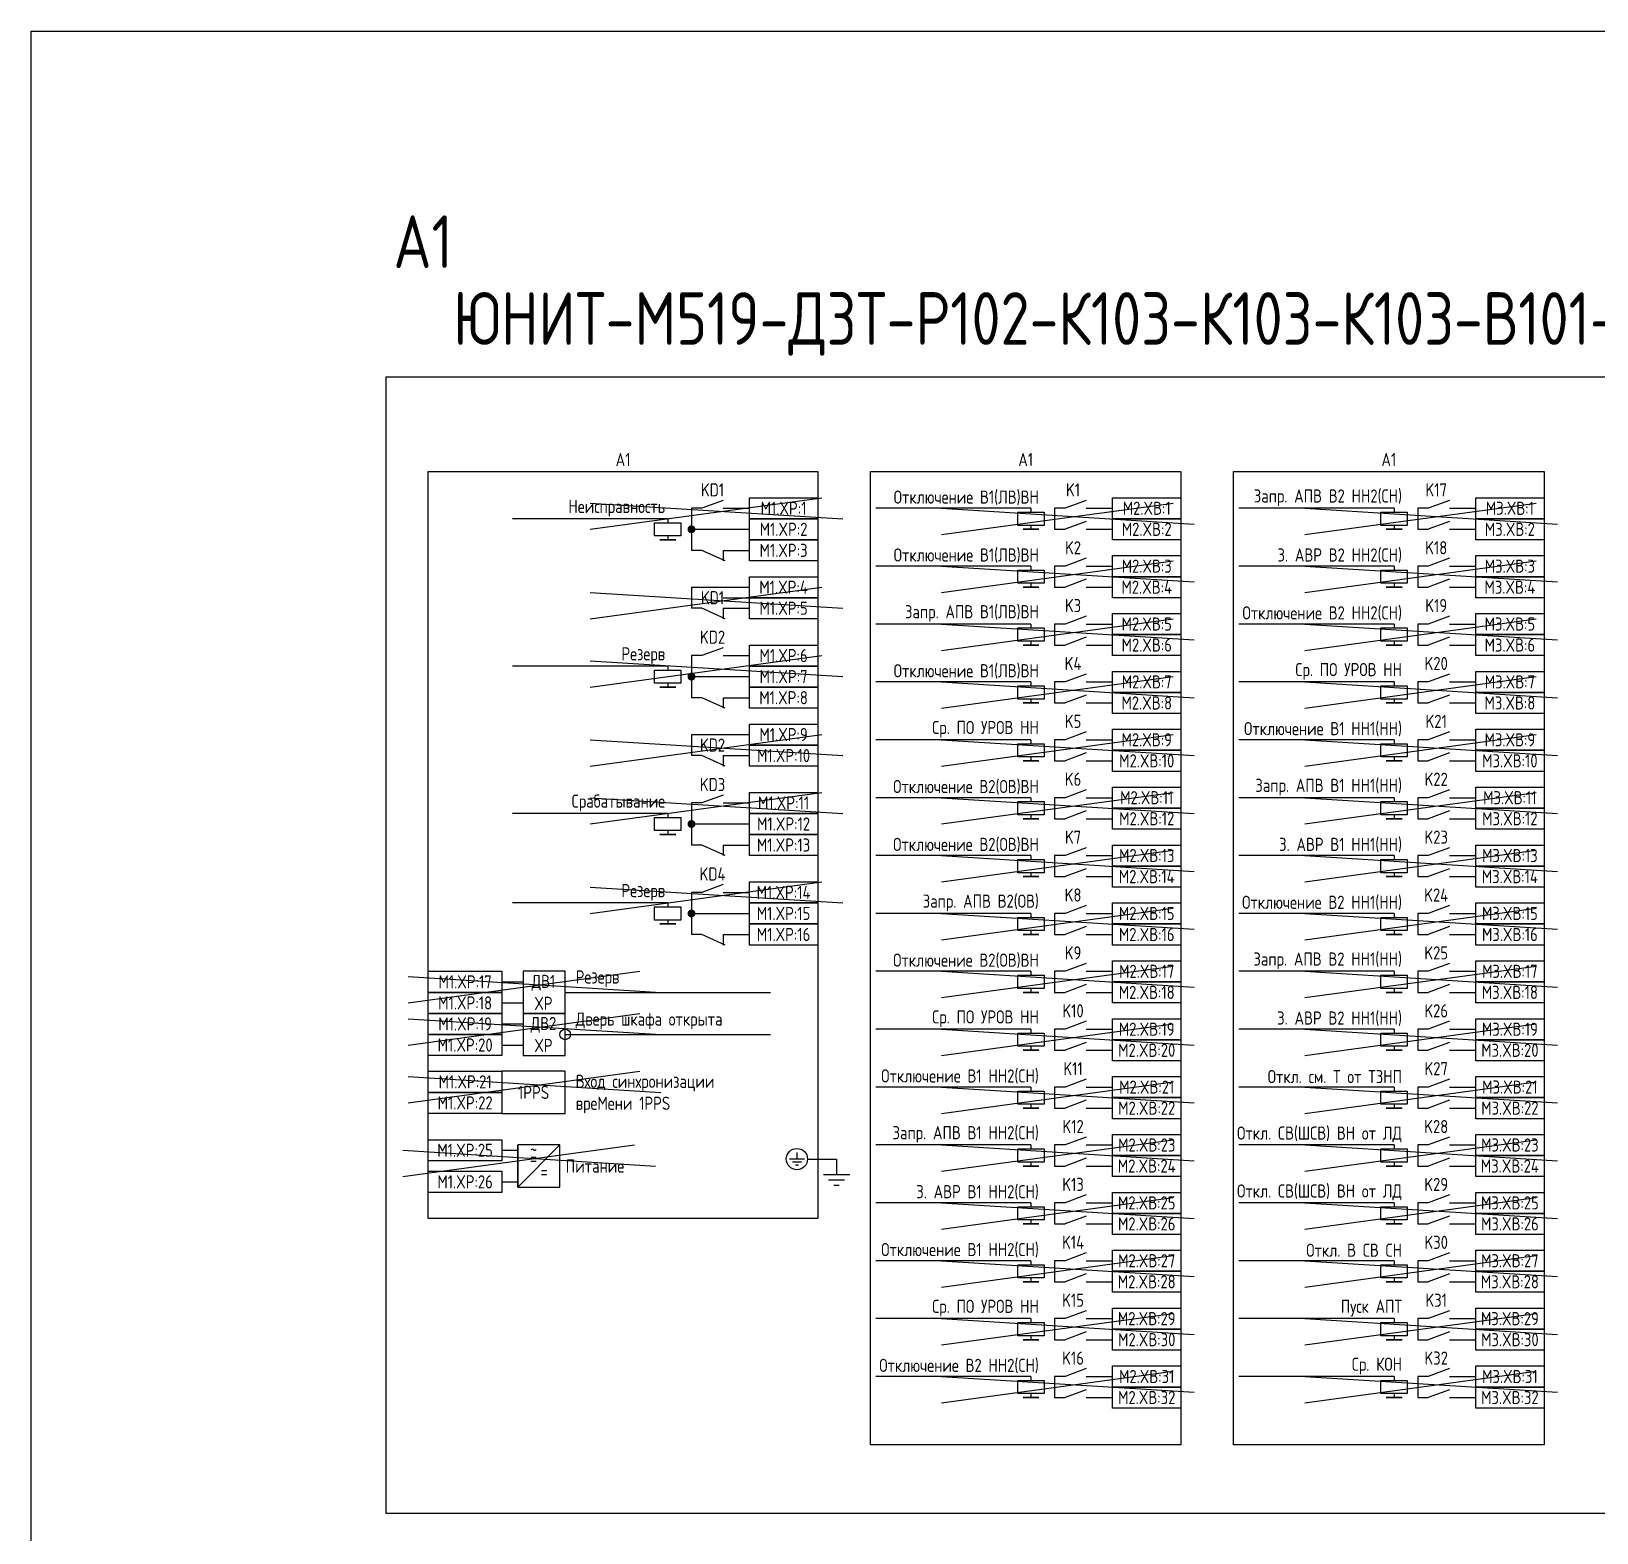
# Model space of a CAD drawing. Header units: millimetres. Extents: x -1117 to 5846, y -90 to 586.
# Drawn here: x -1117.4 to -820, y 300.7 to 586 of the extents above; entities that cross this region are included whole.
import ezdxf

# ---------------------------------------------------------------- set-up
doc = ezdxf.new("R2010")
doc.units = ezdxf.units.MM
doc.styles.add('Gost_type_A', font='GOST_0.TTF')

# ---------------------------------------------------------------- blocks, each defined once
blk = doc.blocks.new('POINT')
at = {"const_width": 0.75}
blk.add_lwpolyline([(-0.375, 0, 1), (0.375, 0, 1)], format="xyb", close=True, dxfattribs=at)

msp = doc.modelspace()

# ---------------------------------------------------------------- linework, layer by layer
at = {"color": 6}
for p, q in [((-1011.25, 491.36), (-967.25, 497.36)), ((-1011.25, 496.36), (-963.25, 493.36)), ((-944.47, 490.36), (-900.47, 496.36)), ((-944.47, 495.36), (-896.47, 492.36)), ((-875.47, 490.36), (-831.47, 496.36)), ((-875.47, 495.36), (-827.47, 492.36)), ((-944.47, 479.36), (-900.47, 485.36)), ((-875.47, 479.36), (-831.47, 485.36)), ((-944.47, 484.36), (-896.47, 481.36)), ((-875.47, 484.36), (-827.47, 481.36)), ((-1011.25, 474.36), (-967.25, 480.36)), ((-1011.25, 479.36), (-963.25, 476.36)), ((-944.47, 468.36), (-900.47, 474.36)), ((-944.47, 473.36), (-896.47, 470.36)), ((-875.47, 468.36), (-831.47, 474.36)), ((-875.47, 473.36), (-827.47, 470.36)), ((-944.47, 457.36), (-900.47, 463.36)), ((-944.47, 462.36), (-896.47, 459.36)), ((-875.47, 457.36), (-831.47, 463.36)), ((-875.47, 462.36), (-827.47, 459.36)), ((-944.47, 446.36), (-900.47, 452.36)), ((-875.47, 446.36), (-831.47, 452.36)), ((-944.47, 451.36), (-896.47, 448.36)), ((-875.47, 451.36), (-827.47, 448.36)), ((-1011.25, 435.36), (-967.25, 441.36)), ((-1011.25, 440.36), (-963.25, 437.36)), ((-944.47, 435.36), (-900.47, 441.36)), ((-944.47, 440.36), (-896.47, 437.36)), ((-875.47, 435.36), (-831.47, 441.36)), ((-875.47, 440.36), (-827.47, 437.36)), ((-944.47, 424.36), (-900.47, 430.36)), ((-944.47, 429.36), (-896.47, 426.36)), ((-875.47, 424.36), (-831.47, 430.36)), ((-875.47, 429.36), (-827.47, 426.36)), ((-1011.25, 418.36), (-967.25, 424.36)), ((-1011.25, 423.36), (-963.25, 420.36)), ((-944.47, 413.36), (-900.47, 419.36)), ((-944.47, 418.36), (-896.47, 415.36)), ((-875.47, 413.36), (-831.47, 419.36)), ((-875.47, 418.36), (-827.47, 415.36)), ((-944.47, 402.36), (-900.47, 408.36)), ((-875.47, 402.36), (-831.47, 408.36)), ((-944.47, 407.36), (-896.47, 404.36)), ((-875.47, 407.36), (-827.47, 404.36)), ((-1045.82, 393.36), (-1001.82, 399.36)), ((-1045.82, 398.36), (-997.82, 395.36)), ((-944.47, 391.36), (-900.47, 397.36)), ((-944.47, 396.36), (-896.47, 393.36)), ((-875.47, 391.36), (-831.47, 397.36)), ((-875.47, 396.36), (-827.47, 393.36)), ((-944.47, 380.36), (-900.47, 386.36)), ((-944.47, 385.36), (-896.47, 382.36)), ((-875.47, 380.36), (-831.47, 386.36)), ((-875.47, 385.36), (-827.47, 382.36)), ((-944.47, 369.36), (-900.47, 375.36)), ((-875.47, 369.36), (-831.47, 375.36)), ((-1046.82, 368.36), (-1002.82, 374.36)), ((-1046.82, 373.36), (-998.82, 370.36)), ((-944.47, 374.36), (-896.47, 371.36)), ((-875.47, 374.36), (-827.47, 371.36)), ((-944.47, 358.36), (-900.47, 364.36)), ((-944.47, 363.36), (-896.47, 360.36)), ((-875.47, 358.36), (-831.47, 364.36)), ((-875.47, 363.36), (-827.47, 360.36)), ((-944.47, 347.36), (-900.47, 353.36)), ((-944.47, 352.36), (-896.47, 349.36)), ((-875.47, 347.36), (-831.47, 353.36)), ((-875.47, 352.36), (-827.47, 349.36)), ((-944.47, 336.36), (-900.47, 342.36)), ((-875.47, 336.36), (-831.47, 342.36)), ((-944.47, 341.36), (-896.47, 338.36)), ((-875.47, 341.36), (-827.47, 338.36)), ((-944.47, 325.36), (-900.47, 331.36)), ((-944.47, 330.36), (-896.47, 327.36)), ((-875.47, 325.36), (-831.47, 331.36)), ((-875.47, 330.36), (-827.47, 327.36))]:
    msp.add_line(p, q, dxfattribs=at)
at = {"ltscale": 4.32}
for p, q in [((-985.99, 496.86), (-989.99, 495.36)), ((-916.99, 496.86), (-920.99, 495.36)), ((-847.99, 496.86), (-851.99, 495.36)), ((-916.99, 492.86), (-920.99, 491.36)), ((-847.99, 492.86), (-851.99, 491.36)), ((-985.6, 485.36), (-989.99, 487.36)), ((-916.99, 485.86), (-920.99, 484.36)), ((-847.99, 485.86), (-851.99, 484.36)), ((-916.99, 481.86), (-920.99, 480.36)), ((-847.99, 481.86), (-851.99, 480.36)), ((-985.6, 474.36), (-989.99, 476.36)), ((-916.99, 474.86), (-920.99, 473.36)), ((-847.99, 474.86), (-851.99, 473.36)), ((-916.99, 470.86), (-920.99, 469.36)), ((-847.99, 470.86), (-851.99, 469.36)), ((-985.99, 468.86), (-989.99, 467.36)), ((-916.99, 463.86), (-920.99, 462.36)), ((-847.99, 463.86), (-851.99, 462.36)), ((-985.6, 457.36), (-989.99, 459.36)), ((-916.99, 459.86), (-920.99, 458.36)), ((-847.99, 459.86), (-851.99, 458.36)), ((-916.99, 452.86), (-920.99, 451.36)), ((-847.99, 452.86), (-851.99, 451.36)), ((-985.6, 446.36), (-989.99, 448.36)), ((-916.99, 448.86), (-920.99, 447.36)), ((-847.99, 448.86), (-851.99, 447.36)), ((-985.99, 440.86), (-989.99, 439.36)), ((-916.99, 441.86), (-920.99, 440.36)), ((-847.99, 441.86), (-851.99, 440.36)), ((-916.99, 437.86), (-920.99, 436.36)), ((-847.99, 437.86), (-851.99, 436.36)), ((-985.6, 429.36), (-989.99, 431.36)), ((-916.99, 430.86), (-920.99, 429.36)), ((-847.99, 430.86), (-851.99, 429.36)), ((-916.99, 426.86), (-920.99, 425.36)), ((-847.99, 426.86), (-851.99, 425.36)), ((-985.99, 423.86), (-989.99, 422.36)), ((-916.99, 419.86), (-920.99, 418.36)), ((-847.99, 419.86), (-851.99, 418.36)), ((-985.6, 412.36), (-989.99, 414.36)), ((-916.99, 415.86), (-920.99, 414.36)), ((-847.99, 415.86), (-851.99, 414.36)), ((-916.99, 408.86), (-920.99, 407.36)), ((-847.99, 408.86), (-851.99, 407.36)), ((-916.99, 404.86), (-920.99, 403.36)), ((-847.99, 404.86), (-851.99, 403.36)), ((-916.99, 397.86), (-920.99, 396.36)), ((-847.99, 397.86), (-851.99, 396.36)), ((-916.99, 393.86), (-920.99, 392.36)), ((-847.99, 393.86), (-851.99, 392.36)), ((-916.99, 386.86), (-920.99, 385.36)), ((-847.99, 386.86), (-851.99, 385.36)), ((-916.99, 382.86), (-920.99, 381.36)), ((-847.99, 382.86), (-851.99, 381.36)), ((-916.99, 375.86), (-920.99, 374.36)), ((-847.99, 375.86), (-851.99, 374.36)), ((-971.96, 372.96), (-971.96, 371.68)), ((-916.99, 371.86), (-920.99, 370.36)), ((-847.99, 371.86), (-851.99, 370.36)), ((-970.54, 371.68), (-973.39, 371.68)), ((-971.11, 371.11), (-972.82, 371.11)), ((-971.68, 370.54), (-972.25, 370.54)), ((-964.43, 371.68), (-964.43, 368.68)), ((-961.93, 368.68), (-966.93, 368.68)), ((-962.93, 367.68), (-965.93, 367.68)), ((-963.93, 366.68), (-964.93, 366.68)), ((-916.99, 364.86), (-920.99, 363.36)), ((-847.99, 364.86), (-851.99, 363.36)), ((-916.99, 360.86), (-920.99, 359.36)), ((-847.99, 360.86), (-851.99, 359.36)), ((-916.99, 353.86), (-920.99, 352.36)), ((-847.99, 353.86), (-851.99, 352.36)), ((-916.99, 349.86), (-920.99, 348.36)), ((-847.99, 349.86), (-851.99, 348.36)), ((-916.99, 342.86), (-920.99, 341.36)), ((-847.99, 342.86), (-851.99, 341.36)), ((-916.99, 338.86), (-920.99, 337.36)), ((-847.99, 338.86), (-851.99, 337.36)), ((-916.99, 331.86), (-920.99, 330.36)), ((-847.99, 331.86), (-851.99, 330.36)), ((-916.99, 327.86), (-920.99, 326.36)), ((-847.99, 327.86), (-851.99, 326.36))]:
    msp.add_line(p, q, dxfattribs=at)
at = {"ltscale": 1.08}
for p, q in [((-989.99, 495.36), (-991.99, 495.36)), ((-991.99, 495.36), (-991.99, 487.36)), ((-985.99, 495.36), (-980.99, 495.36)), ((-920.99, 495.36), (-922.99, 495.36)), ((-922.99, 495.36), (-922.99, 491.36)), ((-916.99, 495.36), (-911.99, 495.36)), ((-851.99, 495.36), (-853.99, 495.36)), ((-853.99, 495.36), (-853.99, 491.36)), ((-847.99, 495.36), (-842.99, 495.36)), ((-991.99, 491.36), (-980.99, 491.36)), ((-922.99, 491.36), (-920.99, 491.36)), ((-916.99, 491.36), (-911.99, 491.36)), ((-853.99, 491.36), (-851.99, 491.36)), ((-847.99, 491.36), (-842.99, 491.36)), ((-989.99, 487.36), (-991.99, 487.36)), ((-985.99, 487.36), (-980.99, 487.36)), ((-920.99, 484.36), (-922.99, 484.36)), ((-922.99, 484.36), (-922.99, 480.36)), ((-916.99, 484.36), (-911.99, 484.36)), ((-851.99, 484.36), (-853.99, 484.36)), ((-853.99, 484.36), (-853.99, 480.36)), ((-847.99, 484.36), (-842.99, 484.36)), ((-991.99, 480.36), (-980.99, 480.36)), ((-922.99, 480.36), (-920.99, 480.36)), ((-916.99, 480.36), (-911.99, 480.36)), ((-853.99, 480.36), (-851.99, 480.36)), ((-847.99, 480.36), (-842.99, 480.36)), ((-989.99, 476.36), (-991.99, 476.36)), ((-985.99, 478.36), (-980.99, 478.36)), ((-985.99, 476.36), (-980.99, 476.36)), ((-920.99, 473.36), (-922.99, 473.36)), ((-922.99, 473.36), (-922.99, 469.36)), ((-916.99, 473.36), (-911.99, 473.36)), ((-851.99, 473.36), (-853.99, 473.36)), ((-853.99, 473.36), (-853.99, 469.36)), ((-847.99, 473.36), (-842.99, 473.36)), ((-989.99, 467.36), (-991.99, 467.36)), ((-991.99, 467.36), (-991.99, 459.36)), ((-985.99, 467.36), (-980.99, 467.36)), ((-922.99, 469.36), (-920.99, 469.36)), ((-916.99, 469.36), (-911.99, 469.36)), ((-853.99, 469.36), (-851.99, 469.36)), ((-847.99, 469.36), (-842.99, 469.36)), ((-991.99, 463.36), (-980.99, 463.36)), ((-920.99, 462.36), (-922.99, 462.36)), ((-922.99, 462.36), (-922.99, 458.36)), ((-916.99, 462.36), (-911.99, 462.36)), ((-851.99, 462.36), (-853.99, 462.36)), ((-853.99, 462.36), (-853.99, 458.36)), ((-847.99, 462.36), (-842.99, 462.36)), ((-989.99, 459.36), (-991.99, 459.36)), ((-985.99, 459.36), (-980.99, 459.36)), ((-922.99, 458.36), (-920.99, 458.36)), ((-916.99, 458.36), (-911.99, 458.36)), ((-853.99, 458.36), (-851.99, 458.36)), ((-847.99, 458.36), (-842.99, 458.36)), ((-991.99, 452.36), (-980.99, 452.36)), ((-920.99, 451.36), (-922.99, 451.36)), ((-922.99, 451.36), (-922.99, 447.36)), ((-916.99, 451.36), (-911.99, 451.36)), ((-851.99, 451.36), (-853.99, 451.36)), ((-853.99, 451.36), (-853.99, 447.36)), ((-847.99, 451.36), (-842.99, 451.36)), ((-989.99, 448.36), (-991.99, 448.36)), ((-985.99, 448.36), (-980.99, 448.36)), ((-922.99, 447.36), (-920.99, 447.36)), ((-916.99, 447.36), (-911.99, 447.36)), ((-853.99, 447.36), (-851.99, 447.36)), ((-847.99, 447.36), (-842.99, 447.36)), ((-920.99, 440.36), (-922.99, 440.36)), ((-922.99, 440.36), (-922.99, 436.36)), ((-916.99, 440.36), (-911.99, 440.36)), ((-851.99, 440.36), (-853.99, 440.36)), ((-853.99, 440.36), (-853.99, 436.36)), ((-847.99, 440.36), (-842.99, 440.36)), ((-989.99, 439.36), (-991.99, 439.36)), ((-991.99, 439.36), (-991.99, 431.36)), ((-985.99, 439.36), (-980.99, 439.36)), ((-991.99, 435.36), (-980.99, 435.36)), ((-922.99, 436.36), (-920.99, 436.36)), ((-916.99, 436.36), (-911.99, 436.36)), ((-853.99, 436.36), (-851.99, 436.36)), ((-847.99, 436.36), (-842.99, 436.36)), ((-989.99, 431.36), (-991.99, 431.36)), ((-985.99, 431.36), (-980.99, 431.36)), ((-920.99, 429.36), (-922.99, 429.36)), ((-922.99, 429.36), (-922.99, 425.36)), ((-916.99, 429.36), (-911.99, 429.36)), ((-851.99, 429.36), (-853.99, 429.36)), ((-853.99, 429.36), (-853.99, 425.36)), ((-847.99, 429.36), (-842.99, 429.36)), ((-922.99, 425.36), (-920.99, 425.36)), ((-916.99, 425.36), (-911.99, 425.36)), ((-853.99, 425.36), (-851.99, 425.36)), ((-847.99, 425.36), (-842.99, 425.36)), ((-989.99, 422.36), (-991.99, 422.36)), ((-991.99, 422.36), (-991.99, 414.36)), ((-985.99, 422.36), (-980.99, 422.36)), ((-985.99, 422.36), (-980.99, 422.36)), ((-991.99, 418.36), (-980.99, 418.36)), ((-920.99, 418.36), (-922.99, 418.36)), ((-922.99, 418.36), (-922.99, 414.36)), ((-916.99, 418.36), (-911.99, 418.36)), ((-851.99, 418.36), (-853.99, 418.36)), ((-853.99, 418.36), (-853.99, 414.36)), ((-847.99, 418.36), (-842.99, 418.36)), ((-989.99, 414.36), (-991.99, 414.36)), ((-985.99, 414.36), (-980.99, 414.36)), ((-922.99, 414.36), (-920.99, 414.36)), ((-916.99, 414.36), (-911.99, 414.36)), ((-853.99, 414.36), (-851.99, 414.36)), ((-847.99, 414.36), (-842.99, 414.36)), ((-920.99, 407.36), (-922.99, 407.36)), ((-922.99, 407.36), (-922.99, 403.36)), ((-916.99, 407.36), (-911.99, 407.36)), ((-851.99, 407.36), (-853.99, 407.36)), ((-853.99, 407.36), (-853.99, 403.36)), ((-847.99, 407.36), (-842.99, 407.36)), ((-922.99, 403.36), (-920.99, 403.36)), ((-916.99, 403.36), (-911.99, 403.36)), ((-853.99, 403.36), (-851.99, 403.36)), ((-847.99, 403.36), (-842.99, 403.36)), ((-920.99, 396.36), (-922.99, 396.36)), ((-922.99, 396.36), (-922.99, 392.36)), ((-916.99, 396.36), (-911.99, 396.36)), ((-851.99, 396.36), (-853.99, 396.36)), ((-853.99, 396.36), (-853.99, 392.36)), ((-847.99, 396.36), (-842.99, 396.36)), ((-922.99, 392.36), (-920.99, 392.36)), ((-916.99, 392.36), (-911.99, 392.36)), ((-853.99, 392.36), (-851.99, 392.36)), ((-847.99, 392.36), (-842.99, 392.36)), ((-920.99, 385.36), (-922.99, 385.36)), ((-922.99, 385.36), (-922.99, 381.36)), ((-916.99, 385.36), (-911.99, 385.36)), ((-851.99, 385.36), (-853.99, 385.36)), ((-853.99, 385.36), (-853.99, 381.36)), ((-847.99, 385.36), (-842.99, 385.36)), ((-922.99, 381.36), (-920.99, 381.36)), ((-916.99, 381.36), (-911.99, 381.36)), ((-853.99, 381.36), (-851.99, 381.36)), ((-847.99, 381.36), (-842.99, 381.36)), ((-920.99, 374.36), (-922.99, 374.36)), ((-922.99, 374.36), (-922.99, 370.36)), ((-916.99, 374.36), (-911.99, 374.36)), ((-851.99, 374.36), (-853.99, 374.36)), ((-853.99, 374.36), (-853.99, 370.36)), ((-847.99, 374.36), (-842.99, 374.36)), ((-922.99, 370.36), (-920.99, 370.36)), ((-916.99, 370.36), (-911.99, 370.36)), ((-853.99, 370.36), (-851.99, 370.36)), ((-847.99, 370.36), (-842.99, 370.36)), ((-920.99, 363.36), (-922.99, 363.36)), ((-922.99, 363.36), (-922.99, 359.36)), ((-916.99, 363.36), (-911.99, 363.36)), ((-851.99, 363.36), (-853.99, 363.36)), ((-853.99, 363.36), (-853.99, 359.36)), ((-847.99, 363.36), (-842.99, 363.36)), ((-922.99, 359.36), (-920.99, 359.36)), ((-916.99, 359.36), (-911.99, 359.36)), ((-853.99, 359.36), (-851.99, 359.36)), ((-847.99, 359.36), (-842.99, 359.36)), ((-920.99, 352.36), (-922.99, 352.36)), ((-922.99, 352.36), (-922.99, 348.36)), ((-916.99, 352.36), (-911.99, 352.36)), ((-851.99, 352.36), (-853.99, 352.36)), ((-853.99, 352.36), (-853.99, 348.36)), ((-847.99, 352.36), (-842.99, 352.36)), ((-922.99, 348.36), (-920.99, 348.36)), ((-916.99, 348.36), (-911.99, 348.36)), ((-853.99, 348.36), (-851.99, 348.36)), ((-847.99, 348.36), (-842.99, 348.36)), ((-920.99, 341.36), (-922.99, 341.36)), ((-922.99, 341.36), (-922.99, 337.36)), ((-916.99, 341.36), (-911.99, 341.36)), ((-851.99, 341.36), (-853.99, 341.36)), ((-853.99, 341.36), (-853.99, 337.36)), ((-847.99, 341.36), (-842.99, 341.36)), ((-922.99, 337.36), (-920.99, 337.36)), ((-916.99, 337.36), (-911.99, 337.36)), ((-853.99, 337.36), (-851.99, 337.36)), ((-847.99, 337.36), (-842.99, 337.36)), ((-920.99, 330.36), (-922.99, 330.36)), ((-922.99, 330.36), (-922.99, 326.36)), ((-916.99, 330.36), (-911.99, 330.36)), ((-851.99, 330.36), (-853.99, 330.36)), ((-853.99, 330.36), (-853.99, 326.36)), ((-847.99, 330.36), (-842.99, 330.36)), ((-922.99, 326.36), (-920.99, 326.36)), ((-916.99, 326.36), (-911.99, 326.36)), ((-853.99, 326.36), (-851.99, 326.36)), ((-847.99, 326.36), (-842.99, 326.36))]:
    msp.add_line(p, q, dxfattribs=at)
for p, q in [((-927.49, 495.36), (-956.99, 495.36)), ((-927.49, 495.36), (-927.49, 494.61)), ((-858.49, 495.36), (-887.99, 495.36)), ((-858.49, 495.36), (-858.49, 494.61)), ((-996.49, 493.36), (-1025.99, 493.36)), ((-996.49, 493.36), (-996.49, 492.61)), ((-927.49, 492.11), (-927.49, 491.36)), ((-858.49, 492.11), (-858.49, 491.36)), ((-996.49, 490.11), (-996.49, 489.36)), ((-985.99, 487.36), (-985.99, 485.36)), ((-927.49, 484.36), (-956.99, 484.36)), ((-927.49, 484.36), (-927.49, 483.61)), ((-858.49, 484.36), (-887.99, 484.36)), ((-858.49, 484.36), (-858.49, 483.61)), ((-991.99, 480.36), (-991.99, 476.36)), ((-927.49, 481.11), (-927.49, 480.36)), ((-858.49, 481.11), (-858.49, 480.36)), ((-985.99, 476.36), (-985.99, 474.36)), ((-927.49, 473.36), (-956.99, 473.36)), ((-927.49, 473.36), (-927.49, 472.61)), ((-858.49, 473.36), (-887.99, 473.36)), ((-858.49, 473.36), (-858.49, 472.61)), ((-927.49, 470.11), (-927.49, 469.36)), ((-858.49, 470.11), (-858.49, 469.36)), ((-996.49, 465.36), (-1025.99, 465.36)), ((-996.49, 465.36), (-996.49, 464.61)), ((-996.49, 462.11), (-996.49, 461.36)), ((-927.49, 462.36), (-956.99, 462.36)), ((-927.49, 462.36), (-927.49, 461.61)), ((-858.49, 462.36), (-887.99, 462.36)), ((-858.49, 462.36), (-858.49, 461.61)), ((-985.99, 459.36), (-985.99, 457.36)), ((-927.49, 459.11), (-927.49, 458.36)), ((-858.49, 459.11), (-858.49, 458.36)), ((-991.99, 452.36), (-991.99, 448.36)), ((-927.49, 451.36), (-956.99, 451.36)), ((-927.49, 451.36), (-927.49, 450.61)), ((-858.49, 451.36), (-887.99, 451.36)), ((-858.49, 451.36), (-858.49, 450.61)), ((-985.99, 448.36), (-985.99, 446.36)), ((-927.49, 448.11), (-927.49, 447.36)), ((-858.49, 448.11), (-858.49, 447.36)), ((-927.49, 440.36), (-956.99, 440.36)), ((-927.49, 440.36), (-927.49, 439.61)), ((-858.49, 440.36), (-887.99, 440.36)), ((-858.49, 440.36), (-858.49, 439.61)), ((-996.49, 437.36), (-1025.99, 437.36)), ((-996.49, 437.36), (-996.49, 436.61)), ((-927.49, 437.11), (-927.49, 436.36)), ((-858.49, 437.11), (-858.49, 436.36)), ((-996.49, 434.11), (-996.49, 433.36)), ((-985.99, 431.36), (-985.99, 429.36)), ((-927.49, 429.36), (-956.99, 429.36)), ((-927.49, 429.36), (-927.49, 428.61)), ((-858.49, 429.36), (-887.99, 429.36)), ((-858.49, 429.36), (-858.49, 428.61)), ((-927.49, 426.11), (-927.49, 425.36)), ((-858.49, 426.11), (-858.49, 425.36)), ((-996.49, 420.36), (-1025.99, 420.36)), ((-996.49, 420.36), (-996.49, 419.61)), ((-996.49, 417.11), (-996.49, 416.36)), ((-927.49, 418.36), (-956.99, 418.36)), ((-927.49, 418.36), (-927.49, 417.61)), ((-858.49, 418.36), (-887.99, 418.36)), ((-858.49, 418.36), (-858.49, 417.61)), ((-985.99, 414.36), (-985.99, 412.36)), ((-927.49, 415.11), (-927.49, 414.36)), ((-858.49, 415.11), (-858.49, 414.36)), ((-1027.99, 405.36), (-1023.99, 405.36)), ((-927.49, 407.36), (-956.99, 407.36)), ((-927.49, 407.36), (-927.49, 406.61)), ((-858.49, 407.36), (-887.99, 407.36)), ((-858.49, 407.36), (-858.49, 406.61)), ((-1015.99, 403.36), (-976.99, 403.36)), ((-927.49, 404.11), (-927.49, 403.36)), ((-858.49, 404.11), (-858.49, 403.36)), ((-1027.99, 401.36), (-1023.99, 401.36)), ((-1027.99, 397.36), (-1023.99, 397.36)), ((-927.49, 396.36), (-956.99, 396.36)), ((-927.49, 396.36), (-927.49, 395.61)), ((-858.49, 396.36), (-887.99, 396.36)), ((-858.49, 396.36), (-858.49, 395.61)), ((-1027.99, 393.36), (-1023.99, 393.36)), ((-1015.99, 395.36), (-976.99, 395.36)), ((-927.49, 393.11), (-927.49, 392.36)), ((-858.49, 393.11), (-858.49, 392.36)), ((-927.49, 385.36), (-956.99, 385.36)), ((-927.49, 385.36), (-927.49, 384.61)), ((-858.49, 385.36), (-887.99, 385.36)), ((-858.49, 385.36), (-858.49, 384.61)), ((-927.49, 382.11), (-927.49, 381.36)), ((-858.49, 382.11), (-858.49, 381.36)), ((-1024.99, 366.36), (-1024.99, 374.36)), ((-1024.99, 366.36), (-1016.99, 374.36)), ((-927.49, 374.36), (-956.99, 374.36)), ((-927.49, 374.36), (-927.49, 373.61)), ((-858.49, 374.36), (-887.99, 374.36)), ((-858.49, 374.36), (-858.49, 373.61)), ((-969.94, 371.68), (-964.43, 371.68)), ((-927.49, 371.11), (-927.49, 370.36)), ((-858.49, 371.11), (-858.49, 370.36)), ((-927.49, 363.36), (-956.99, 363.36)), ((-927.49, 363.36), (-927.49, 362.61)), ((-858.49, 363.36), (-887.99, 363.36)), ((-858.49, 363.36), (-858.49, 362.61)), ((-927.49, 360.11), (-927.49, 359.36)), ((-858.49, 360.11), (-858.49, 359.36)), ((-927.49, 352.36), (-956.99, 352.36)), ((-927.49, 352.36), (-927.49, 351.61)), ((-858.49, 352.36), (-887.99, 352.36)), ((-858.49, 352.36), (-858.49, 351.61)), ((-927.49, 349.11), (-927.49, 348.36)), ((-858.49, 349.11), (-858.49, 348.36)), ((-927.49, 341.36), (-956.99, 341.36)), ((-927.49, 341.36), (-927.49, 340.61)), ((-858.49, 341.36), (-887.99, 341.36)), ((-858.49, 341.36), (-858.49, 340.61)), ((-927.49, 338.11), (-927.49, 337.36)), ((-858.49, 338.11), (-858.49, 337.36)), ((-927.49, 330.36), (-956.99, 330.36)), ((-927.49, 330.36), (-927.49, 329.61)), ((-858.49, 330.36), (-887.99, 330.36)), ((-858.49, 330.36), (-858.49, 329.61)), ((-927.49, 327.11), (-927.49, 326.36)), ((-858.49, 327.11), (-858.49, 326.36))]:
    msp.add_line(p, q)
at = {"color": 3}
for p, q in [((-1011.25, 461.36), (-967.25, 467.36)), ((-1011.25, 466.36), (-963.25, 463.36)), ((-1011.25, 446.36), (-967.25, 452.36)), ((-1011.25, 451.36), (-963.25, 448.36)), ((-1045.82, 401.36), (-1001.82, 407.36)), ((-1045.82, 406.36), (-997.82, 403.36)), ((-1045.82, 382.36), (-1001.82, 388.36)), ((-1045.82, 387.36), (-997.82, 384.36))]:
    msp.add_line(p, q, dxfattribs=at)
at = {"ltscale": 4}
for p, q in [((-1027.99, 373.36), (-1024.99, 373.36)), ((-1027.99, 367.36), (-1024.99, 367.36))]:
    msp.add_line(p, q, dxfattribs=at)
for points in [[(-1117.42, 586), (5845.64, 586), (5845.64, -90), (-1117.42, -90)], [(-1050, 520.36), (97.5, 520.36), (97.5, 304.36), (-1050, 304.36)], [(-1041.99, 502.36), (-967.99, 502.36), (-967.99, 360.36), (-1041.99, 360.36)], [(-957.99, 502.36), (-898.99, 502.36), (-898.99, 317.36), (-957.99, 317.36)], [(-888.99, 502.36), (-829.99, 502.36), (-829.99, 317.36), (-888.99, 317.36)], [(-980.99, 497.36), (-967.99, 497.36), (-967.99, 493.36), (-980.99, 493.36)], [(-911.99, 497.36), (-898.99, 497.36), (-898.99, 493.36), (-911.99, 493.36)], [(-842.99, 497.36), (-829.99, 497.36), (-829.99, 493.36), (-842.99, 493.36)], [(-924.99, 494.61), (-924.99, 492.11), (-929.99, 492.11), (-929.99, 494.61)], [(-855.99, 494.61), (-855.99, 492.11), (-860.99, 492.11), (-860.99, 494.61)], [(-993.99, 492.61), (-993.99, 490.11), (-998.99, 490.11), (-998.99, 492.61)], [(-980.99, 493.36), (-967.99, 493.36), (-967.99, 489.36), (-980.99, 489.36)], [(-925.99, 491.36), (-928.99, 491.36)], [(-911.99, 493.36), (-898.99, 493.36), (-898.99, 489.36), (-911.99, 489.36)], [(-856.99, 491.36), (-859.99, 491.36)], [(-842.99, 493.36), (-829.99, 493.36), (-829.99, 489.36), (-842.99, 489.36)], [(-994.99, 489.36), (-997.99, 489.36)], [(-980.99, 489.36), (-967.99, 489.36), (-967.99, 485.36), (-980.99, 485.36)], [(-911.99, 486.36), (-898.99, 486.36), (-898.99, 482.36), (-911.99, 482.36)], [(-842.99, 486.36), (-829.99, 486.36), (-829.99, 482.36), (-842.99, 482.36)], [(-980.99, 482.36), (-967.99, 482.36), (-967.99, 478.36), (-980.99, 478.36)], [(-924.99, 483.61), (-924.99, 481.11), (-929.99, 481.11), (-929.99, 483.61)], [(-911.99, 482.36), (-898.99, 482.36), (-898.99, 478.36), (-911.99, 478.36)], [(-855.99, 483.61), (-855.99, 481.11), (-860.99, 481.11), (-860.99, 483.61)], [(-842.99, 482.36), (-829.99, 482.36), (-829.99, 478.36), (-842.99, 478.36)], [(-925.99, 480.36), (-928.99, 480.36)], [(-856.99, 480.36), (-859.99, 480.36)], [(-980.99, 478.36), (-967.99, 478.36), (-967.99, 474.36), (-980.99, 474.36)], [(-911.99, 475.36), (-898.99, 475.36), (-898.99, 471.36), (-911.99, 471.36)], [(-842.99, 475.36), (-829.99, 475.36), (-829.99, 471.36), (-842.99, 471.36)], [(-924.99, 472.61), (-924.99, 470.11), (-929.99, 470.11), (-929.99, 472.61)], [(-911.99, 471.36), (-898.99, 471.36), (-898.99, 467.36), (-911.99, 467.36)], [(-855.99, 472.61), (-855.99, 470.11), (-860.99, 470.11), (-860.99, 472.61)], [(-842.99, 471.36), (-829.99, 471.36), (-829.99, 467.36), (-842.99, 467.36)], [(-980.99, 469.36), (-967.99, 469.36), (-967.99, 465.36), (-980.99, 465.36)], [(-925.99, 469.36), (-928.99, 469.36)], [(-856.99, 469.36), (-859.99, 469.36)], [(-993.99, 464.61), (-993.99, 462.11), (-998.99, 462.11), (-998.99, 464.61)], [(-980.99, 465.36), (-967.99, 465.36), (-967.99, 461.36), (-980.99, 461.36)], [(-911.99, 464.36), (-898.99, 464.36), (-898.99, 460.36), (-911.99, 460.36)], [(-842.99, 464.36), (-829.99, 464.36), (-829.99, 460.36), (-842.99, 460.36)], [(-994.99, 461.36), (-997.99, 461.36)], [(-980.99, 461.36), (-967.99, 461.36), (-967.99, 457.36), (-980.99, 457.36)], [(-924.99, 461.61), (-924.99, 459.11), (-929.99, 459.11), (-929.99, 461.61)], [(-855.99, 461.61), (-855.99, 459.11), (-860.99, 459.11), (-860.99, 461.61)], [(-925.99, 458.36), (-928.99, 458.36)], [(-911.99, 460.36), (-898.99, 460.36), (-898.99, 456.36), (-911.99, 456.36)], [(-856.99, 458.36), (-859.99, 458.36)], [(-842.99, 460.36), (-829.99, 460.36), (-829.99, 456.36), (-842.99, 456.36)], [(-980.99, 454.36), (-967.99, 454.36), (-967.99, 450.36), (-980.99, 450.36)], [(-911.99, 453.36), (-898.99, 453.36), (-898.99, 449.36), (-911.99, 449.36)], [(-842.99, 453.36), (-829.99, 453.36), (-829.99, 449.36), (-842.99, 449.36)], [(-980.99, 450.36), (-967.99, 450.36), (-967.99, 446.36), (-980.99, 446.36)], [(-924.99, 450.61), (-924.99, 448.11), (-929.99, 448.11), (-929.99, 450.61)], [(-911.99, 449.36), (-898.99, 449.36), (-898.99, 445.36), (-911.99, 445.36)], [(-855.99, 450.61), (-855.99, 448.11), (-860.99, 448.11), (-860.99, 450.61)], [(-842.99, 449.36), (-829.99, 449.36), (-829.99, 445.36), (-842.99, 445.36)], [(-925.99, 447.36), (-928.99, 447.36)], [(-856.99, 447.36), (-859.99, 447.36)], [(-980.99, 441.36), (-967.99, 441.36), (-967.99, 437.36), (-980.99, 437.36)], [(-911.99, 442.36), (-898.99, 442.36), (-898.99, 438.36), (-911.99, 438.36)], [(-842.99, 442.36), (-829.99, 442.36), (-829.99, 438.36), (-842.99, 438.36)], [(-980.99, 437.36), (-967.99, 437.36), (-967.99, 433.36), (-980.99, 433.36)], [(-924.99, 439.61), (-924.99, 437.11), (-929.99, 437.11), (-929.99, 439.61)], [(-911.99, 438.36), (-898.99, 438.36), (-898.99, 434.36), (-911.99, 434.36)], [(-855.99, 439.61), (-855.99, 437.11), (-860.99, 437.11), (-860.99, 439.61)], [(-842.99, 438.36), (-829.99, 438.36), (-829.99, 434.36), (-842.99, 434.36)], [(-993.99, 436.61), (-993.99, 434.11), (-998.99, 434.11), (-998.99, 436.61)], [(-925.99, 436.36), (-928.99, 436.36)], [(-856.99, 436.36), (-859.99, 436.36)], [(-994.99, 433.36), (-997.99, 433.36)], [(-980.99, 433.36), (-967.99, 433.36), (-967.99, 429.36), (-980.99, 429.36)], [(-911.99, 431.36), (-898.99, 431.36), (-898.99, 427.36), (-911.99, 427.36)], [(-842.99, 431.36), (-829.99, 431.36), (-829.99, 427.36), (-842.99, 427.36)], [(-924.99, 428.61), (-924.99, 426.11), (-929.99, 426.11), (-929.99, 428.61)], [(-855.99, 428.61), (-855.99, 426.11), (-860.99, 426.11), (-860.99, 428.61)], [(-925.99, 425.36), (-928.99, 425.36)], [(-911.99, 427.36), (-898.99, 427.36), (-898.99, 423.36), (-911.99, 423.36)], [(-856.99, 425.36), (-859.99, 425.36)], [(-842.99, 427.36), (-829.99, 427.36), (-829.99, 423.36), (-842.99, 423.36)], [(-980.99, 424.36), (-967.99, 424.36), (-967.99, 420.36), (-980.99, 420.36)], [(-993.99, 419.61), (-993.99, 417.11), (-998.99, 417.11), (-998.99, 419.61)], [(-980.99, 420.36), (-967.99, 420.36), (-967.99, 416.36), (-980.99, 416.36)], [(-911.99, 420.36), (-898.99, 420.36), (-898.99, 416.36), (-911.99, 416.36)], [(-842.99, 420.36), (-829.99, 420.36), (-829.99, 416.36), (-842.99, 416.36)], [(-924.99, 417.61), (-924.99, 415.11), (-929.99, 415.11), (-929.99, 417.61)], [(-855.99, 417.61), (-855.99, 415.11), (-860.99, 415.11), (-860.99, 417.61)], [(-994.99, 416.36), (-997.99, 416.36)], [(-980.99, 416.36), (-967.99, 416.36), (-967.99, 412.36), (-980.99, 412.36)], [(-925.99, 414.36), (-928.99, 414.36)], [(-911.99, 416.36), (-898.99, 416.36), (-898.99, 412.36), (-911.99, 412.36)], [(-856.99, 414.36), (-859.99, 414.36)], [(-842.99, 416.36), (-829.99, 416.36), (-829.99, 412.36), (-842.99, 412.36)], [(-911.99, 409.36), (-898.99, 409.36), (-898.99, 405.36), (-911.99, 405.36)], [(-842.99, 409.36), (-829.99, 409.36), (-829.99, 405.36), (-842.99, 405.36)], [(-1041.99, 407.36), (-1027.99, 407.36), (-1027.99, 403.36), (-1041.99, 403.36)], [(-924.99, 406.61), (-924.99, 404.11), (-929.99, 404.11), (-929.99, 406.61)], [(-911.99, 405.36), (-898.99, 405.36), (-898.99, 401.36), (-911.99, 401.36)], [(-855.99, 406.61), (-855.99, 404.11), (-860.99, 404.11), (-860.99, 406.61)], [(-842.99, 405.36), (-829.99, 405.36), (-829.99, 401.36), (-842.99, 401.36)], [(-1041.99, 403.36), (-1027.99, 403.36), (-1027.99, 399.36), (-1041.99, 399.36)], [(-925.99, 403.36), (-928.99, 403.36)], [(-856.99, 403.36), (-859.99, 403.36)], [(-1041.99, 399.36), (-1027.99, 399.36), (-1027.99, 395.36), (-1041.99, 395.36)], [(-924.99, 395.61), (-924.99, 393.11), (-929.99, 393.11), (-929.99, 395.61)], [(-911.99, 398.36), (-898.99, 398.36), (-898.99, 394.36), (-911.99, 394.36)], [(-855.99, 395.61), (-855.99, 393.11), (-860.99, 393.11), (-860.99, 395.61)], [(-842.99, 398.36), (-829.99, 398.36), (-829.99, 394.36), (-842.99, 394.36)], [(-1041.99, 395.36), (-1027.99, 395.36), (-1027.99, 391.36), (-1041.99, 391.36)], [(-911.99, 394.36), (-898.99, 394.36), (-898.99, 390.36), (-911.99, 390.36)], [(-842.99, 394.36), (-829.99, 394.36), (-829.99, 390.36), (-842.99, 390.36)], [(-925.99, 392.36), (-928.99, 392.36)], [(-856.99, 392.36), (-859.99, 392.36)], [(-1041.99, 388.36), (-1027.99, 388.36), (-1027.99, 384.36), (-1041.99, 384.36)], [(-911.99, 387.36), (-898.99, 387.36), (-898.99, 383.36), (-911.99, 383.36)], [(-842.99, 387.36), (-829.99, 387.36), (-829.99, 383.36), (-842.99, 383.36)], [(-1041.99, 384.36), (-1027.99, 384.36), (-1027.99, 380.36), (-1041.99, 380.36)], [(-924.99, 384.61), (-924.99, 382.11), (-929.99, 382.11), (-929.99, 384.61)], [(-855.99, 384.61), (-855.99, 382.11), (-860.99, 382.11), (-860.99, 384.61)], [(-925.99, 381.36), (-928.99, 381.36)], [(-911.99, 383.36), (-898.99, 383.36), (-898.99, 379.36), (-911.99, 379.36)], [(-856.99, 381.36), (-859.99, 381.36)], [(-842.99, 383.36), (-829.99, 383.36), (-829.99, 379.36), (-842.99, 379.36)], [(-1041.99, 375.36), (-1027.99, 375.36), (-1027.99, 371.36), (-1041.99, 371.36)], [(-911.99, 376.36), (-898.99, 376.36), (-898.99, 372.36), (-911.99, 372.36)], [(-842.99, 376.36), (-829.99, 376.36), (-829.99, 372.36), (-842.99, 372.36)], [(-924.99, 373.61), (-924.99, 371.11), (-929.99, 371.11), (-929.99, 373.61)], [(-911.99, 372.36), (-898.99, 372.36), (-898.99, 368.36), (-911.99, 368.36)], [(-855.99, 373.61), (-855.99, 371.11), (-860.99, 371.11), (-860.99, 373.61)], [(-842.99, 372.36), (-829.99, 372.36), (-829.99, 368.36), (-842.99, 368.36)], [(-1041.99, 369.36), (-1027.99, 369.36), (-1027.99, 365.36), (-1041.99, 365.36)], [(-925.99, 370.36), (-928.99, 370.36)], [(-856.99, 370.36), (-859.99, 370.36)], [(-911.99, 365.36), (-898.99, 365.36), (-898.99, 361.36), (-911.99, 361.36)], [(-842.99, 365.36), (-829.99, 365.36), (-829.99, 361.36), (-842.99, 361.36)], [(-924.99, 362.61), (-924.99, 360.11), (-929.99, 360.11), (-929.99, 362.61)], [(-911.99, 361.36), (-898.99, 361.36), (-898.99, 357.36), (-911.99, 357.36)], [(-855.99, 362.61), (-855.99, 360.11), (-860.99, 360.11), (-860.99, 362.61)], [(-842.99, 361.36), (-829.99, 361.36), (-829.99, 357.36), (-842.99, 357.36)], [(-925.99, 359.36), (-928.99, 359.36)], [(-856.99, 359.36), (-859.99, 359.36)], [(-911.99, 354.36), (-898.99, 354.36), (-898.99, 350.36), (-911.99, 350.36)], [(-842.99, 354.36), (-829.99, 354.36), (-829.99, 350.36), (-842.99, 350.36)], [(-924.99, 351.61), (-924.99, 349.11), (-929.99, 349.11), (-929.99, 351.61)], [(-855.99, 351.61), (-855.99, 349.11), (-860.99, 349.11), (-860.99, 351.61)], [(-925.99, 348.36), (-928.99, 348.36)], [(-911.99, 350.36), (-898.99, 350.36), (-898.99, 346.36), (-911.99, 346.36)], [(-856.99, 348.36), (-859.99, 348.36)], [(-842.99, 350.36), (-829.99, 350.36), (-829.99, 346.36), (-842.99, 346.36)], [(-911.99, 343.36), (-898.99, 343.36), (-898.99, 339.36), (-911.99, 339.36)], [(-842.99, 343.36), (-829.99, 343.36), (-829.99, 339.36), (-842.99, 339.36)], [(-924.99, 340.61), (-924.99, 338.11), (-929.99, 338.11), (-929.99, 340.61)], [(-911.99, 339.36), (-898.99, 339.36), (-898.99, 335.36), (-911.99, 335.36)], [(-855.99, 340.61), (-855.99, 338.11), (-860.99, 338.11), (-860.99, 340.61)], [(-842.99, 339.36), (-829.99, 339.36), (-829.99, 335.36), (-842.99, 335.36)], [(-925.99, 337.36), (-928.99, 337.36)], [(-856.99, 337.36), (-859.99, 337.36)], [(-911.99, 332.36), (-898.99, 332.36), (-898.99, 328.36), (-911.99, 328.36)], [(-842.99, 332.36), (-829.99, 332.36), (-829.99, 328.36), (-842.99, 328.36)], [(-924.99, 329.61), (-924.99, 327.11), (-929.99, 327.11), (-929.99, 329.61)], [(-911.99, 328.36), (-898.99, 328.36), (-898.99, 324.36), (-911.99, 324.36)], [(-855.99, 329.61), (-855.99, 327.11), (-860.99, 327.11), (-860.99, 329.61)], [(-842.99, 328.36), (-829.99, 328.36), (-829.99, 324.36), (-842.99, 324.36)], [(-925.99, 326.36), (-928.99, 326.36)], [(-856.99, 326.36), (-859.99, 326.36)]]:
    msp.add_lwpolyline(points, close=True)
for points in [[(-1023.99, 399.36), (-1015.99, 399.36), (-1015.99, 407.36), (-1023.99, 407.36)], [(-1023.99, 391.36), (-1015.99, 391.36), (-1015.99, 399.36), (-1023.99, 399.36)], [(-1027.99, 380.36), (-1015.99, 380.36), (-1015.99, 388.36), (-1027.99, 388.36)], [(-1024.99, 366.36), (-1016.99, 366.36), (-1016.99, 374.36), (-1024.99, 374.36)]]:
    msp.add_lwpolyline(points, close=True, dxfattribs=at)
for centre, radius in [((-1015.99, 395.36), 1), ((-971.96, 371.68), 2.02)]:
    msp.add_circle(centre, radius)

# ---------------------------------------------------------------- block references
for p in [(-991.99, 491.36), (-991.99, 463.36), (-991.99, 435.36), (-991.99, 418.36)]:
    msp.add_blockref('POINT', p)

# ---------------------------------------------------------------- texts
at = {"style": 'Gost_type_A'}
for s, insert, char_height, width, attachment_point, line_spacing_factor in [('\\pxql;A1', (-848.12, 541), 10, 401, 8, 0.9), ('ЮНИТ-М519-ДЗТ-Р102-К103-К103-К103-В101-В101-В101-В101-В121-М186.0800-М186.0800-С01.03', (-806.28, 524.36), 10, 401, 8, 0.9), ('A1', (-1004.99, 503.36), 2.5, 74.0002, 8, 0.9), ('A1', (-928.49, 503.36), 2.5, 59, 8, 0.9), ('A1', (-859.49, 503.36), 2.5, 59, 8, 0.9), ('Неисправность', (-996.99, 495.36), 2.5, 37, 6, 0.8), ('Резерв', (-996.99, 467.36), 2.5, 37, 6, 0.8), ('Срабатывание', (-996.99, 439.36), 2.5, 37, 6, 0.8), ('Резерв', (-996.99, 422.36), 2.5, 37, 6, 0.8)]:
    msp.add_mtext(s, dxfattribs=dict(at, insert=insert, char_height=char_height, width=width, attachment_point=attachment_point, line_spacing_factor=line_spacing_factor))
at = {"char_height": 2.5, "style": 'Gost_type_A'}
for s, insert, width, attachment_point in [('KD1', (-987.99, 498.86), 8, 5), ('K1', (-919.49, 498.86), 5, 5), ('K17', (-850.49, 498.86), 5, 5), ('Отключение В1(ЛВ)ВН', (-925.99, 497.36), 31.0015, 6), ('Запр. АПВ В2 НН2(СН)', (-856.99, 497.36), 31.0015, 6), ('M1.XP:1', (-974.49, 495.36), 13, 5), ('M2.XВ:1', (-905.49, 495.36), 13, 5), ('M3.XВ:1', (-836.49, 495.36), 13, 5), ('M1.XP:2', (-974.49, 491.36), 13, 5), ('M2.XВ:2', (-905.49, 491.36), 13, 5), ('M3.XВ:2', (-836.49, 491.36), 13, 5), ('M1.XP:3', (-974.49, 487.36), 13, 5), ('Отключение В1(ЛВ)ВН', (-925.99, 486.36), 31.0015, 6), ('K2', (-919.49, 487.86), 5, 5), (' З. АВР В2 НН2(СН)', (-856.99, 486.36), 31.0015, 6), ('K18', (-850.49, 487.86), 5, 5), ('M2.XВ:3', (-905.49, 484.36), 13, 5), ('M3.XВ:3', (-836.49, 484.36), 13, 5), ('KD1', (-987.99, 478.36), 8, 5), ('M1.XP:4', (-974.49, 480.36), 13, 5), ('M2.XВ:4', (-905.49, 480.36), 13, 5), ('M3.XВ:4', (-836.49, 480.36), 13, 5), ('M1.XP:5', (-974.49, 476.36), 13, 5), ('Запр. АПВ В1(ЛВ)ВН', (-925.99, 475.36), 31.0015, 6), ('K3', (-919.49, 476.86), 5, 5), ('Отключение В2 НН2(СН)', (-856.99, 475.36), 31.0015, 6), ('K19', (-850.49, 476.86), 5, 5), ('M2.XВ:5', (-905.49, 473.36), 13, 5), ('M3.XВ:5', (-836.49, 473.36), 13, 5), ('KD2', (-987.99, 470.86), 8, 5), ('M2.XВ:6', (-905.49, 469.36), 13, 5), ('M3.XВ:6', (-836.49, 469.36), 13, 5), ('M1.XP:6', (-974.49, 467.36), 13, 5), ('K4', (-919.49, 465.86), 5, 5), ('K20', (-850.49, 465.86), 5, 5), ('M1.XP:7', (-974.49, 463.36), 13, 5), ('    Отключение В1(ЛВ)ВН', (-925.99, 464.36), 31.0015, 6), ('Ср. ПО УРОВ НН', (-856.99, 464.36), 31.0015, 6), ('M2.XВ:7', (-905.49, 462.36), 13, 5), ('M3.XВ:7', (-836.49, 462.36), 13, 5), ('M1.XP:8', (-974.49, 459.36), 13, 5), ('M2.XВ:8', (-905.49, 458.36), 13, 5), ('M3.XВ:8', (-836.49, 458.36), 13, 5), ('K5', (-919.49, 454.86), 5, 5), ('K21', (-850.49, 454.86), 5, 5), ('M1.XP:9', (-974.49, 452.36), 13, 5), ('  Ср. ПО УРОВ НН', (-925.99, 453.36), 31.0015, 6), ('M2.XВ:9', (-905.49, 451.36), 13, 5), ('Отключение В1 НН1(НН)', (-856.99, 453.36), 31.0015, 6), ('M3.XВ:9', (-836.49, 451.36), 13, 5), ('KD2', (-987.99, 450.36), 8, 5), ('M1.XP:10', (-974.49, 448.36), 13, 5), ('M2.XВ:10', (-905.49, 447.36), 13, 5), ('M3.XВ:10', (-836.49, 447.36), 13, 5), ('KD3', (-987.99, 442.86), 8, 5), ('Отключение В2(ОВ)ВН    ', (-925.99, 442.36), 31.0015, 6), ('K6', (-919.49, 443.86), 5, 5), ('Запр. АПВ В1 НН1(НН)', (-856.99, 442.36), 31.0015, 6), ('K22', (-850.49, 443.86), 5, 5), ('M1.XP:11', (-974.49, 439.36), 13, 5), ('M2.XВ:11', (-905.49, 440.36), 13, 5), ('M3.XВ:11', (-836.49, 440.36), 13, 5), ('M2.XВ:12', (-905.49, 436.36), 13, 5), ('M3.XВ:12', (-836.49, 436.36), 13, 5), ('M1.XP:12', (-974.49, 435.36), 13, 5), ('M1.XP:13', (-974.49, 431.36), 13, 5), ('Отключение В2(ОВ)ВН', (-925.99, 431.36), 31.0015, 6), ('K7', (-919.49, 432.86), 5, 5), ('З. АВР В1 НН1(НН)', (-856.99, 431.36), 31.0015, 6), ('K23', (-850.49, 432.86), 5, 5), ('M2.XВ:13', (-905.49, 429.36), 13, 5), ('M3.XВ:13', (-836.49, 429.36), 13, 5), ('KD4', (-987.99, 425.86), 8, 5), ('M2.XВ:14', (-905.49, 425.36), 13, 5), ('M3.XВ:14', (-836.49, 425.36), 13, 5), ('M1.XP:14', (-974.49, 422.36), 13, 5), ('K8', (-919.49, 421.86), 5, 5), ('K24', (-850.49, 421.86), 5, 5), ('M1.XP:15', (-974.49, 418.36), 13, 5), ('Запр. АПВ В2(ОВ)', (-925.99, 420.36), 31.0015, 6), ('M2.XВ:15', (-905.49, 418.36), 13, 5), ('Отключение В2 НН1(НН)', (-856.99, 420.36), 31.0015, 6), ('M3.XВ:15', (-836.49, 418.36), 13, 5), ('M1.XP:16', (-974.49, 414.36), 13, 5), ('M2.XВ:16', (-905.49, 414.36), 13, 5), ('M3.XВ:16', (-836.49, 414.36), 13, 5), (' Отключение В2(ОВ)ВН', (-925.99, 409.36), 31.0015, 6), ('K9', (-919.49, 410.86), 5, 5), ('Запр. АПВ В2 НН1(НН)', (-856.99, 409.36), 31.0015, 6), ('K25', (-850.49, 410.86), 5, 5), ('Резерв', (-1013.99, 404.36), 27.8465, 7), ('M2.XВ:17', (-905.49, 407.36), 13, 5), ('M3.XВ:17', (-836.49, 407.36), 13, 5), ('M1.XP:17', (-1034.99, 405.36), 14, 5), ('ДВ1 XP', (-1020.11, 403.36), 7.7588, 5), ('M2.XВ:18', (-905.49, 403.36), 13, 5), ('M3.XВ:18', (-836.49, 403.36), 13, 5), ('M1.XP:18', (-1034.99, 401.36), 14, 5), ('M1.XP:19', (-1034.99, 397.36), 14, 5), ('ДВ2 XP', (-1020.11, 395.36), 7.7588, 5), ('Дверь шкафа открыта', (-1013.99, 396.36), 35.9749, 7), (' Ср. ПО УРОВ НН', (-925.99, 398.36), 31.0015, 6), ('K10', (-919.49, 399.86), 5, 5), ('З. АВР В2 НН1(НН)', (-856.99, 398.36), 31.0015, 6), ('K26', (-850.49, 399.86), 5, 5), ('M2.XВ:19', (-905.49, 396.36), 13, 5), ('M3.XВ:19', (-836.49, 396.36), 13, 5), ('M1.XP:20', (-1034.99, 393.36), 14, 5), ('M2.XВ:20', (-905.49, 392.36), 13, 5), ('M3.XВ:20', (-836.49, 392.36), 13, 5), ('K11', (-919.49, 388.86), 5, 5), ('K27', (-850.49, 388.86), 5, 5), ('M1.XP:21', (-1034.99, 386.36), 14, 5), ('Вход синхронизации\\PвреMени 1PPS', (-1013.99, 380.36), 35.9749, 7), ('Отключение В1 НН2(СН)', (-925.99, 387.36), 31.0015, 6), ('Откл. см. Т от ТЗНП', (-856.99, 387.36), 31.0015, 6), ('1PPS', (-1021.99, 384.36), 12, 5), ('M2.XВ:21', (-905.49, 385.36), 13, 5), ('M3.XВ:21', (-836.49, 385.36), 13, 5), ('M1.XP:22', (-1034.99, 382.36), 14, 5), ('M2.XВ:22', (-905.49, 381.36), 13, 5), ('M3.XВ:22', (-836.49, 381.36), 13, 5), (' Запр. АПВ В1 НН2(СН)', (-925.99, 376.36), 31.0015, 6), ('K12', (-919.49, 377.86), 5, 5), ('Откл. СВ(ШСВ) ВН от ЛД', (-856.99, 376.36), 31.0015, 6), ('K28', (-850.49, 377.86), 5, 5), ('M2.XВ:23', (-905.49, 374.36), 13, 5), ('M3.XВ:23', (-836.49, 374.36), 13, 5), ('M1.XP:25', (-1035, 373.36), 13.9956, 5), ('~', (-1021.99, 373.39), 2.7, 5), ('=', (-1021.99, 371.89), 6, 5), ('=', (-1019.99, 369.36), 6, 5), ('Питание', (-1010.32, 370.35), 11.3452, 5), ('M2.XВ:24', (-905.49, 370.36), 13, 5), ('M3.XВ:24', (-836.49, 370.36), 13, 5), ('M1.XP:26', (-1035, 367.36), 13.9956, 5), (' З. АВР В1 НН2(СН)', (-925.99, 365.36), 31.0015, 6), ('K13', (-919.49, 366.86), 5, 5), ('Откл. СВ(ШСВ) ВН от ЛД', (-856.99, 365.36), 31.0015, 6), ('K29', (-850.49, 366.86), 5, 5), ('M2.XВ:25', (-905.49, 363.36), 13, 5), ('M3.XВ:25', (-836.49, 363.36), 13, 5), ('M2.XВ:26', (-905.49, 359.36), 13, 5), ('M3.XВ:26', (-836.49, 359.36), 13, 5), ('K14', (-919.49, 355.86), 5, 5), ('K30', (-850.49, 355.86), 5, 5), ('Отключение В1 НН2(СН)', (-925.99, 354.36), 31.0015, 6), ('Откл. В СВ СН', (-856.99, 354.36), 31.0015, 6), ('M2.XВ:27', (-905.49, 352.36), 13, 5), ('M3.XВ:27', (-836.49, 352.36), 13, 5), ('M2.XВ:28', (-905.49, 348.36), 13, 5), ('M3.XВ:28', (-836.49, 348.36), 13, 5), ('K15', (-919.49, 344.86), 5, 5), ('K31', (-850.49, 344.86), 5, 5), ('Ср. ПО УРОВ НН', (-925.99, 343.36), 31.0015, 6), ('M2.XВ:29', (-905.49, 341.36), 13, 5), ('Пуск АПТ', (-856.99, 343.36), 31.0015, 6), ('M3.XВ:29', (-836.49, 341.36), 13, 5), ('M2.XВ:30', (-905.49, 337.36), 13, 5), ('M3.XВ:30', (-836.49, 337.36), 13, 5), ('   Отключение В2 НН2(СН)', (-925.99, 332.36), 34.1671, 6), ('K16', (-919.49, 333.86), 5, 5), ('Ср. КОН', (-856.99, 332.36), 31.0015, 6), ('K32', (-850.49, 333.86), 5, 5), ('M2.XВ:31', (-905.49, 330.36), 13, 5), ('M3.XВ:31', (-836.49, 330.36), 13, 5), ('M2.XВ:32', (-905.49, 326.36), 13, 5), ('M3.XВ:32', (-836.49, 326.36), 13, 5)]:
    msp.add_mtext(s, dxfattribs=dict(at, insert=insert, width=width, attachment_point=attachment_point))

doc.saveas('drawing.dxf')
